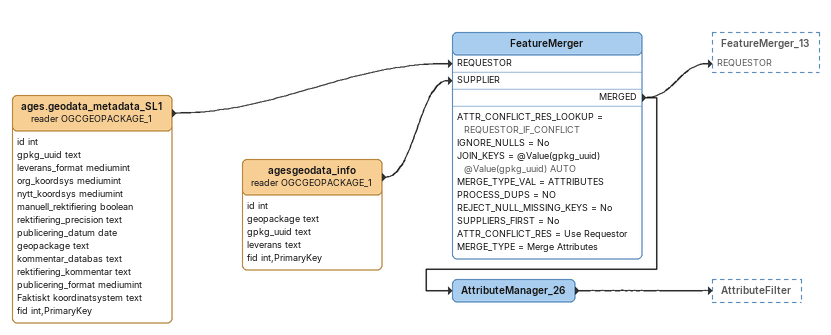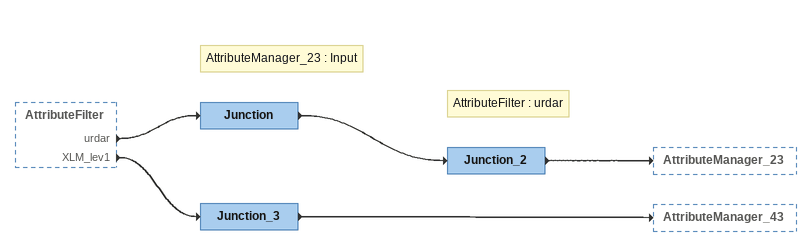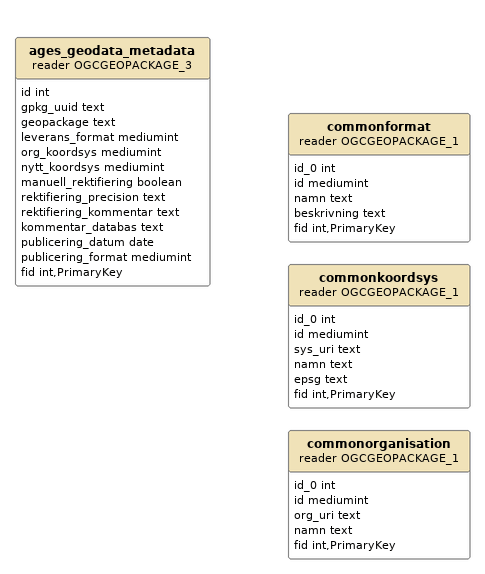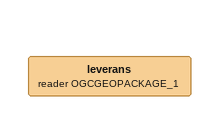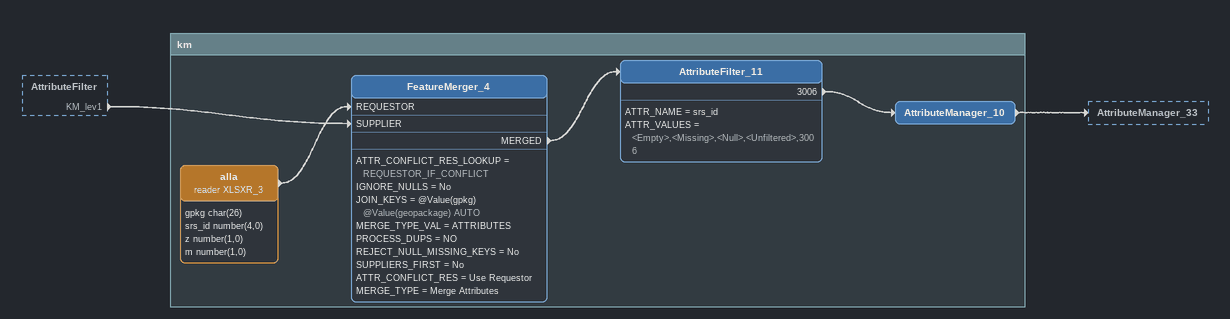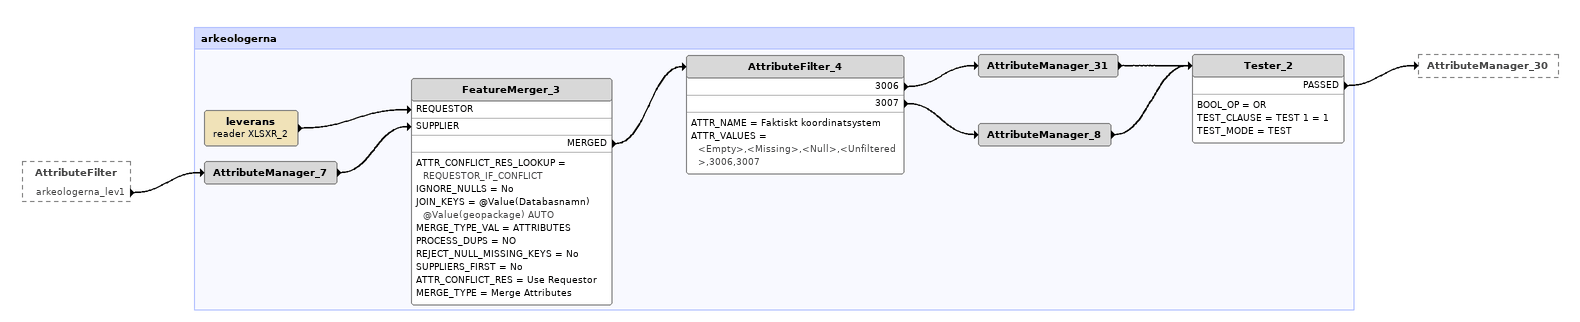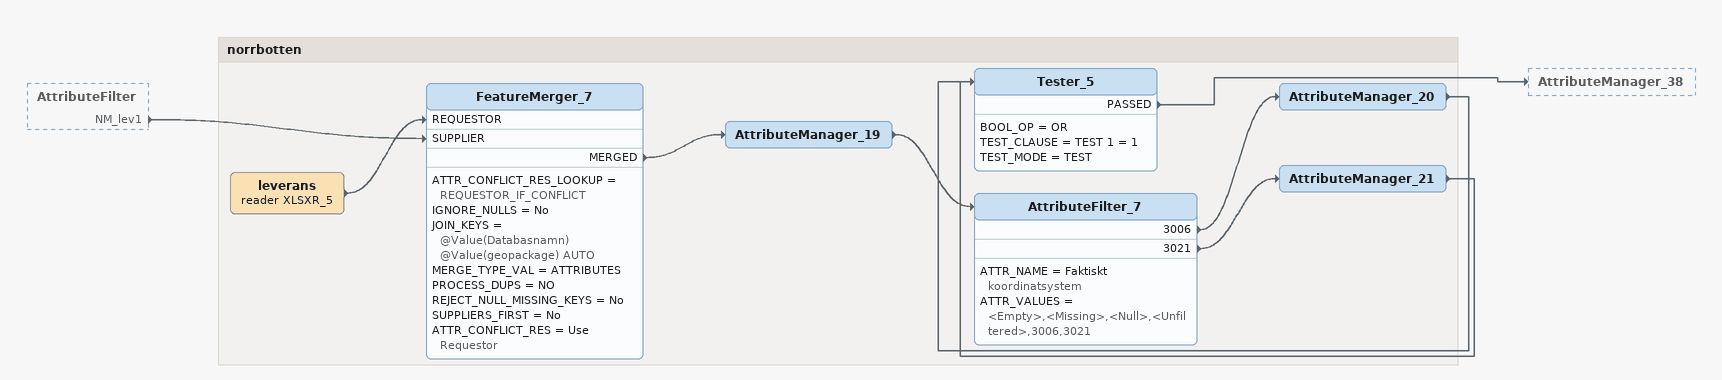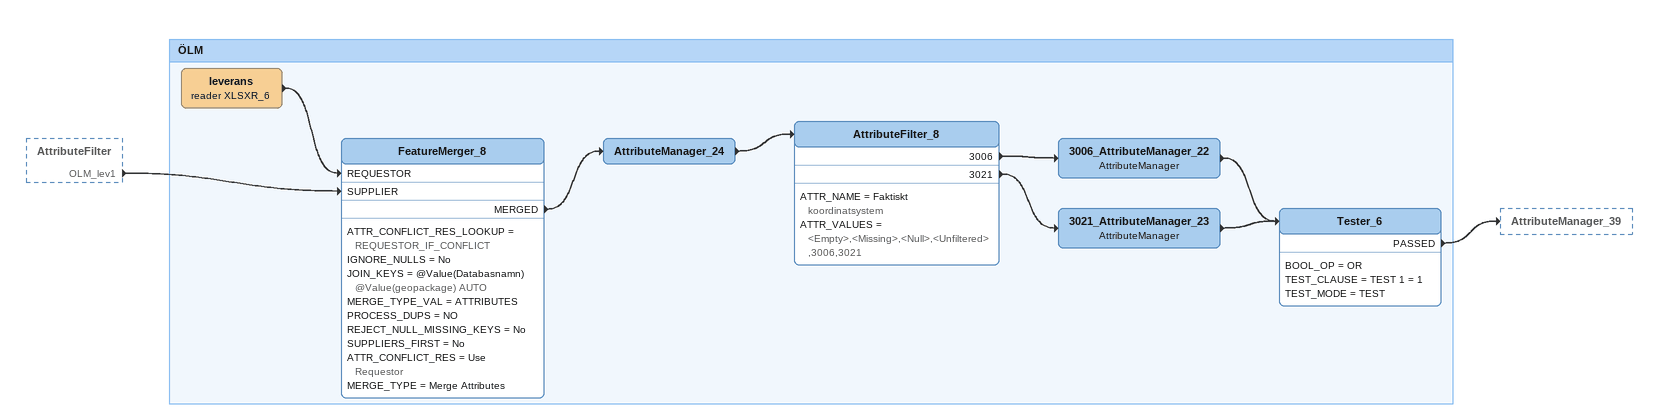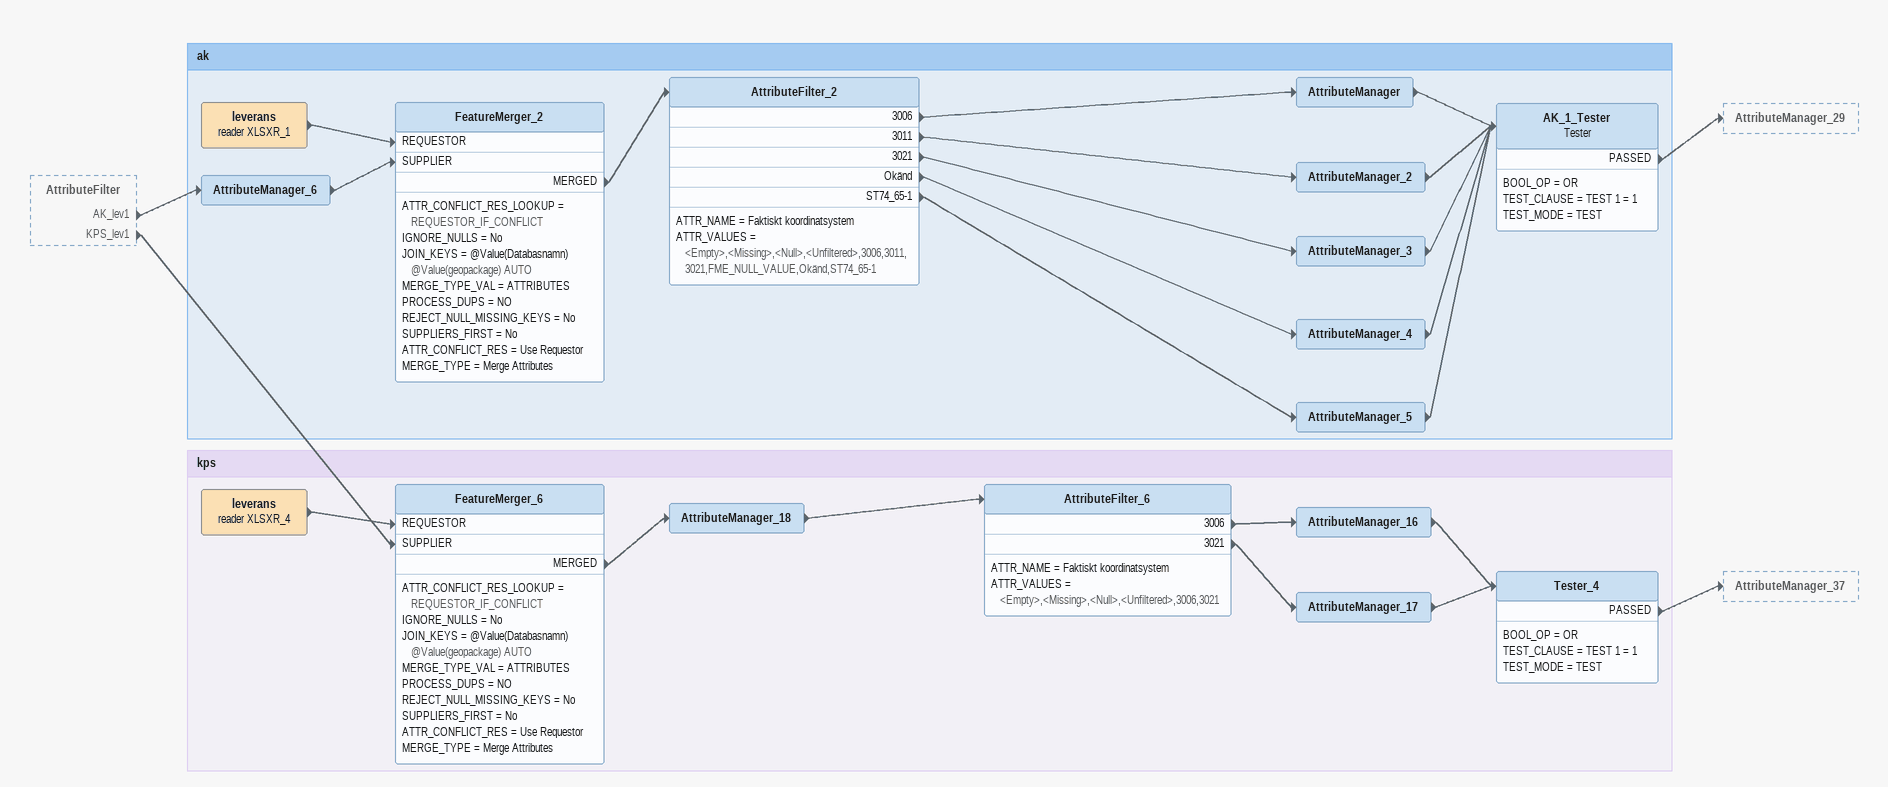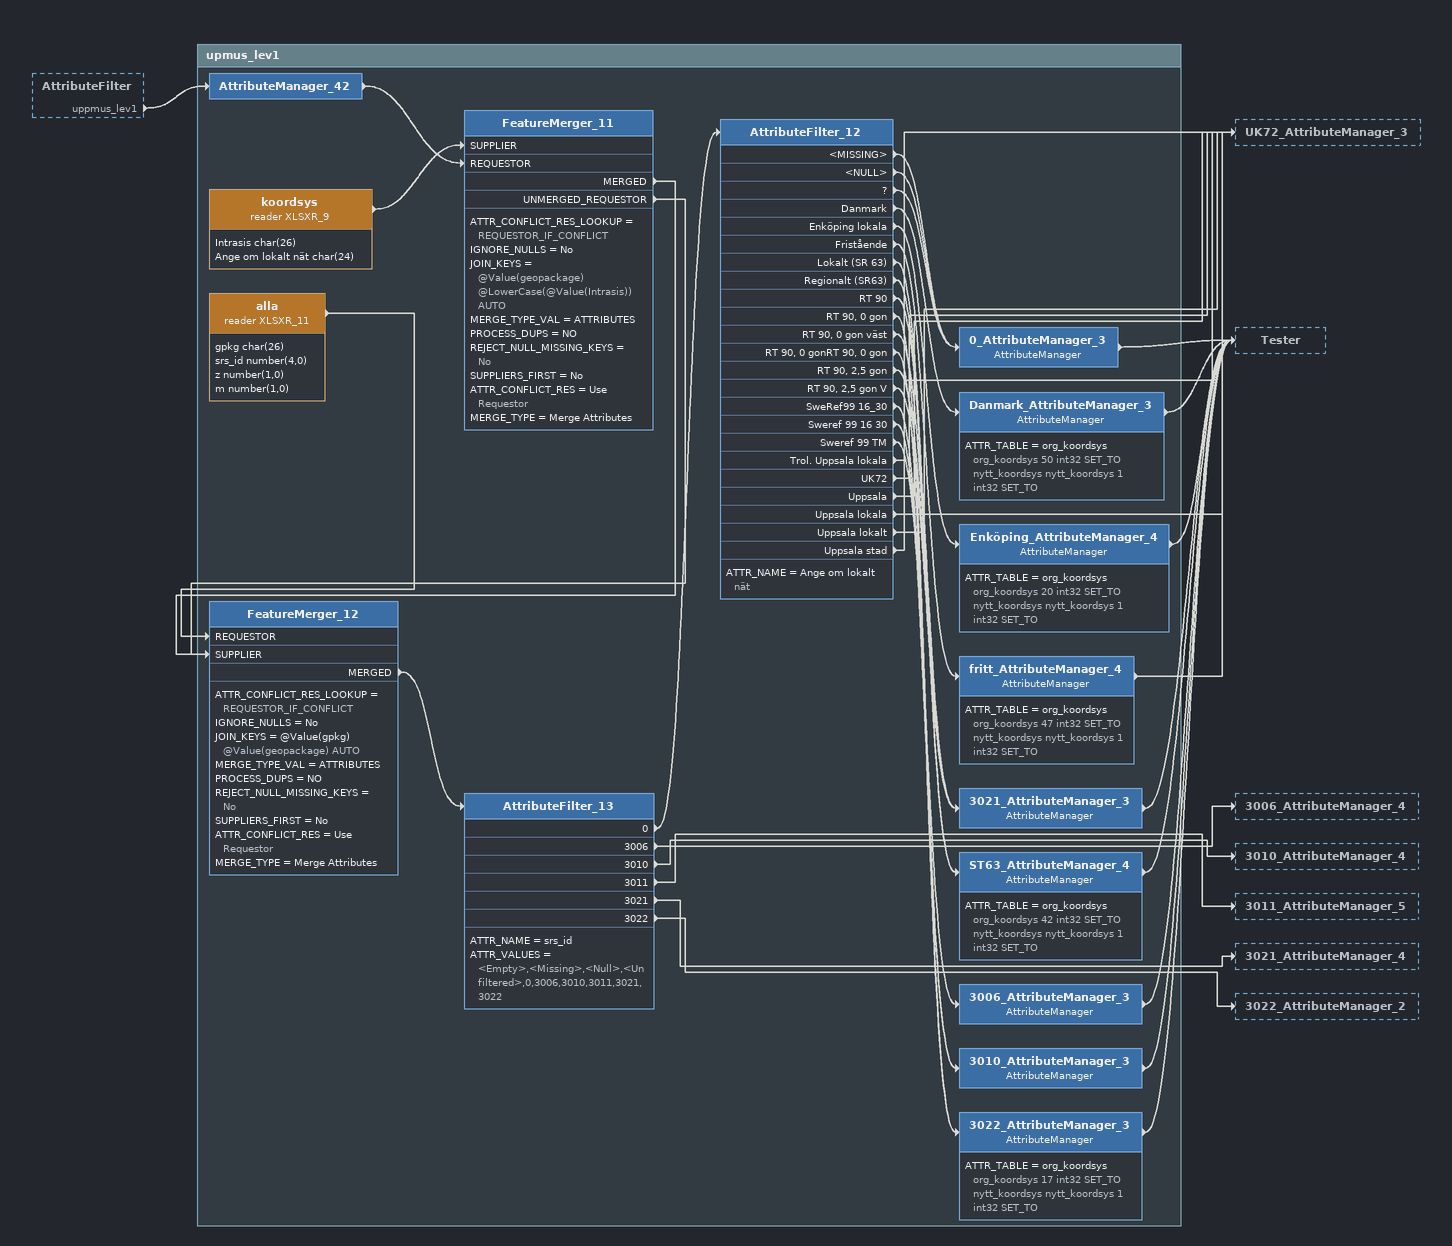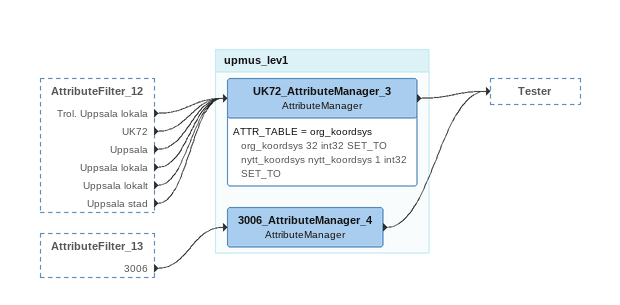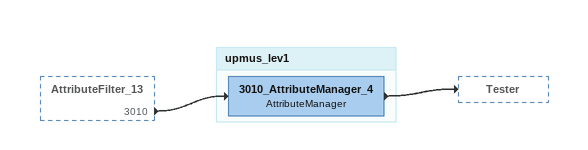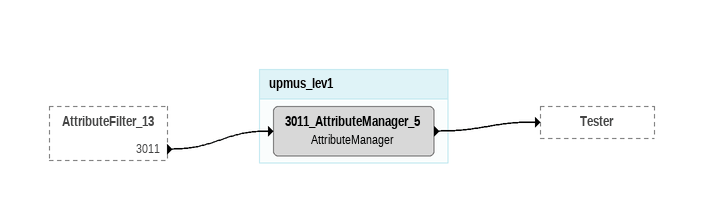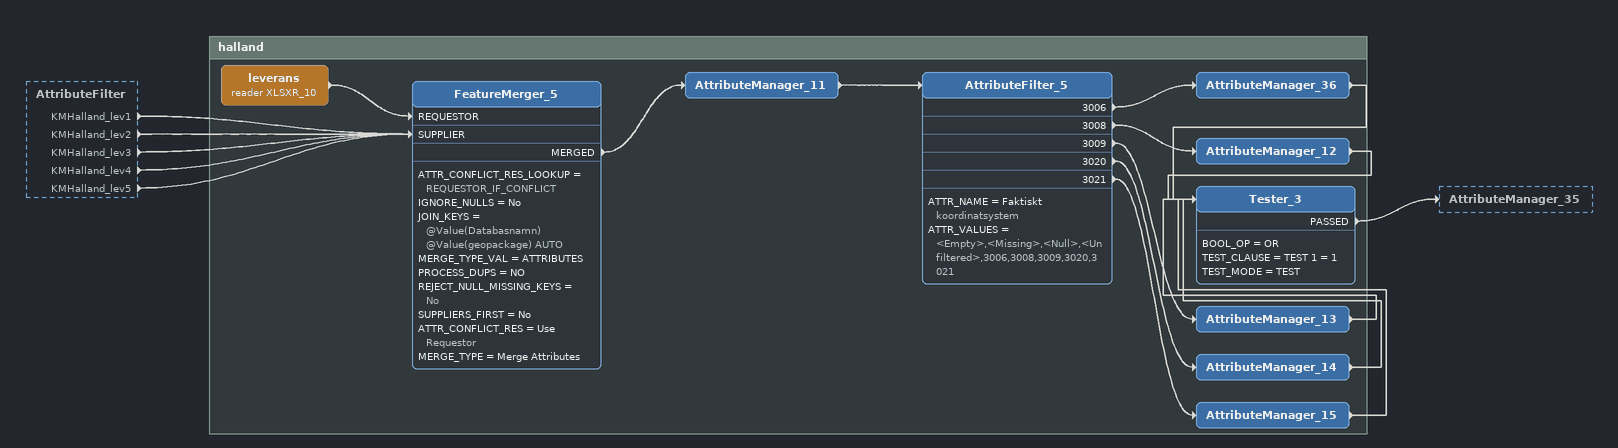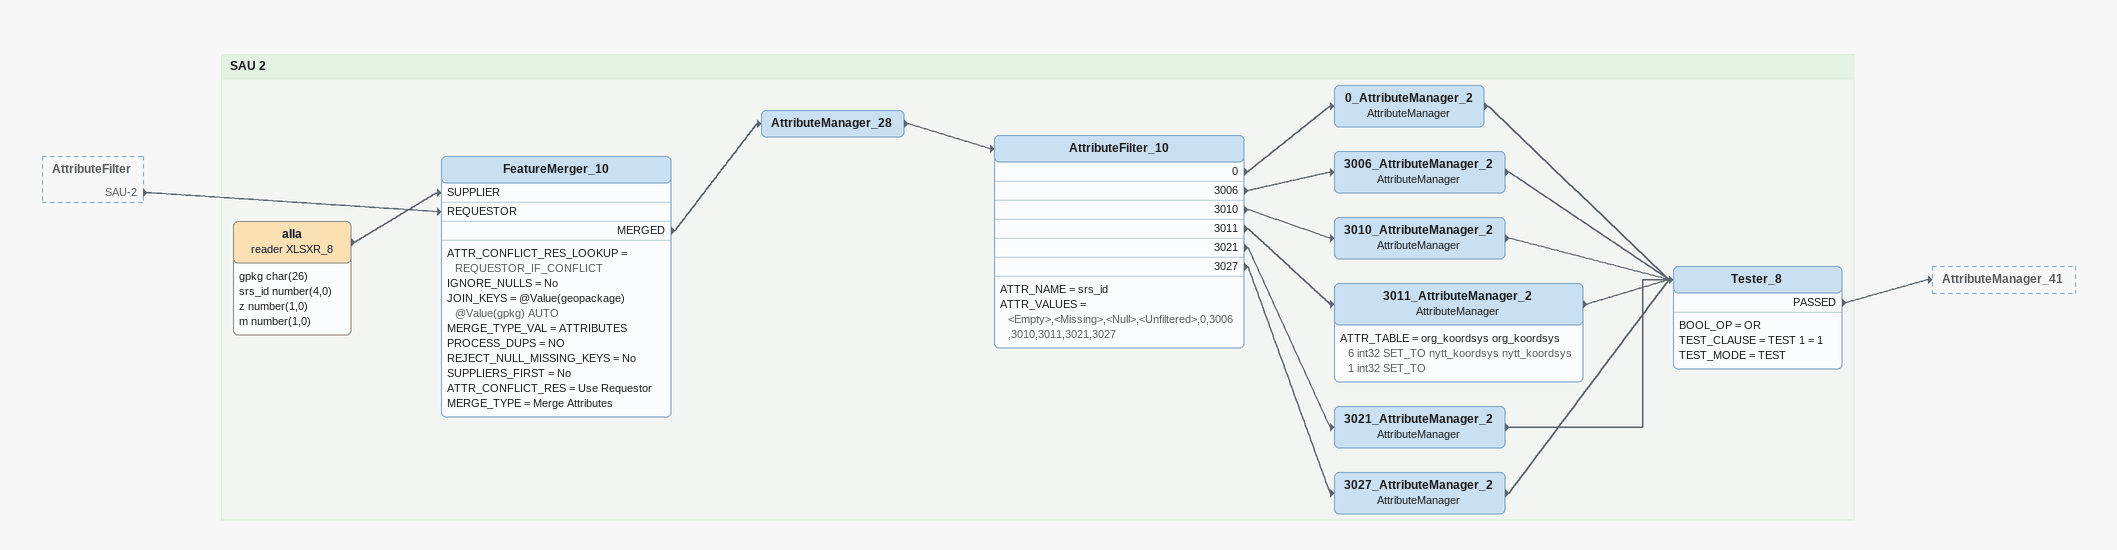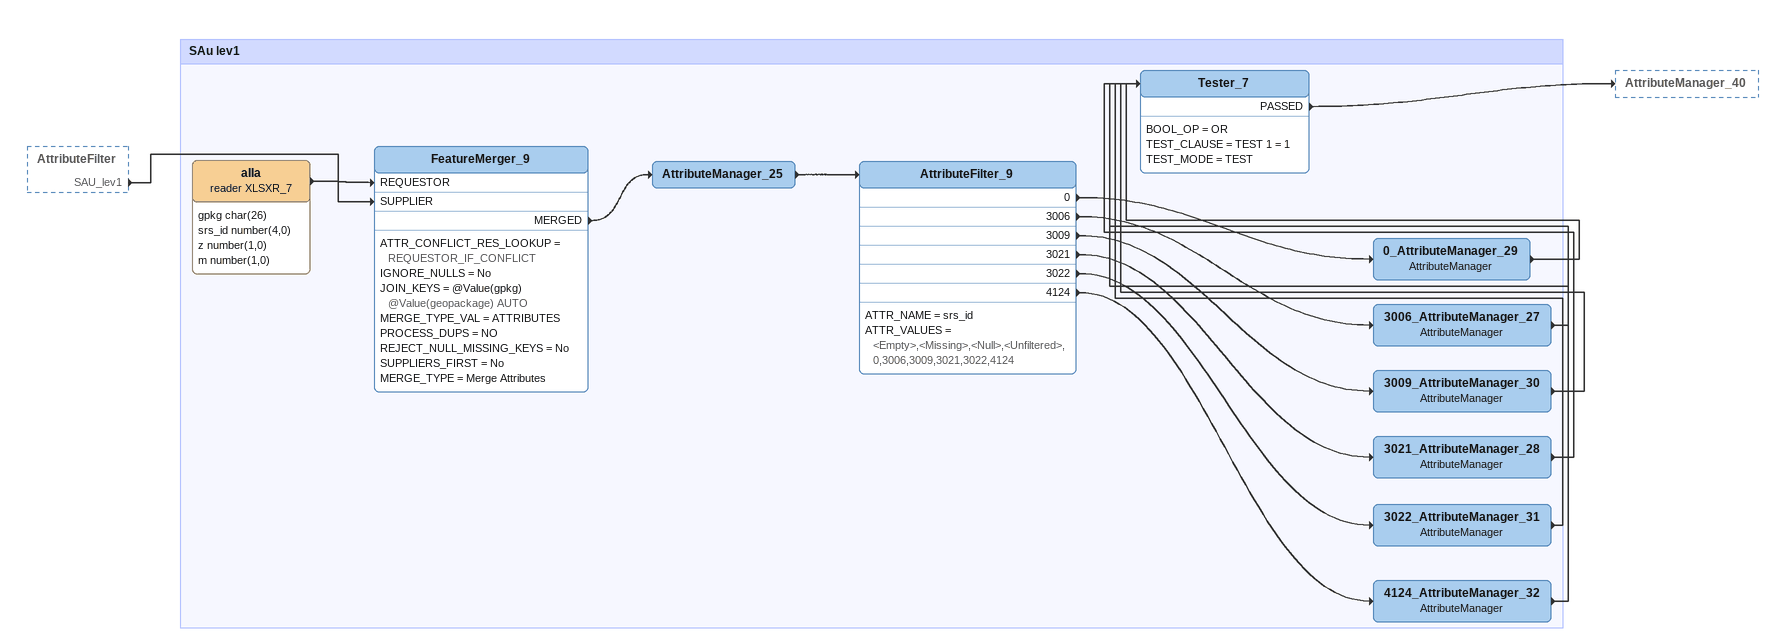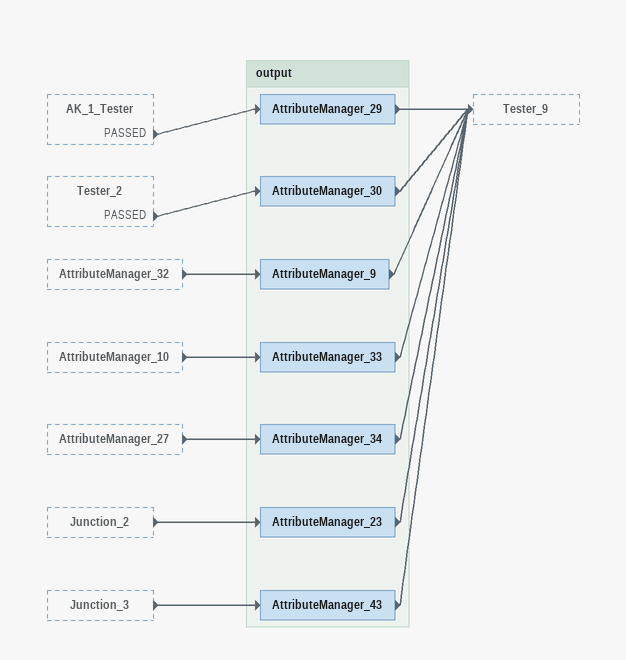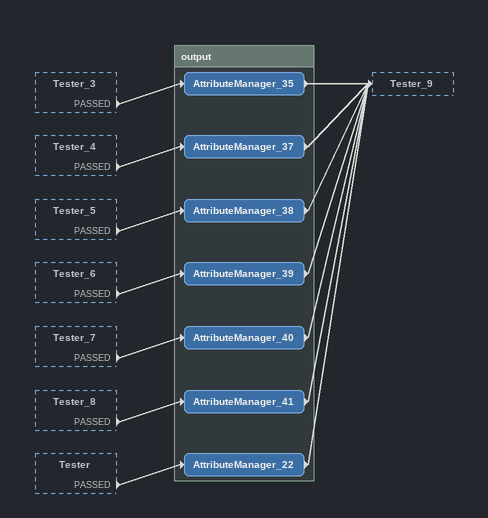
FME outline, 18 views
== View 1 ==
ages.geodata_metadata_SL1 (reader OGCGEOPACKAGE_1)
    attributes: id int, gpkg_uuid text, leverans_format mediumint, org_koordsys mediumint, nytt_koordsys mediumint, manuell_rektifiering boolean, rektifiering_precision text, publicering_datum date, geopackage text, kommentar_databas text, rektifiering_kommentar text, publicering_format mediumint, Faktiskt koordinatsystem text, fid int,PrimaryKey
    -> FeatureMerger [REQUESTOR]
agesgeodata_info (reader OGCGEOPACKAGE_1)
    attributes: id int, geopackage text, gpkg_uuid text, leverans text, fid int,PrimaryKey
    -> FeatureMerger [SUPPLIER]
FeatureMerger
    ATTR_CONFLICT_RES_LOOKUP = REQUESTOR_IF_CONFLICT
    IGNORE_NULLS = No
    JOIN_KEYS = @Value(gpkg_uuid) @Value(gpkg_uuid) AUTO
    MERGE_TYPE_VAL = ATTRIBUTES
    PROCESS_DUPS = NO
    REJECT_NULL_MISSING_KEYS = No
    SUPPLIERS_FIRST = No
    ATTR_CONFLICT_RES = Use Requestor
    MERGE_TYPE = Merge Attributes
    MERGED -> AttributeManager_26
    MERGED -> FeatureMerger_13 [REQUESTOR]
AttributeManager_26
    -> AttributeFilter

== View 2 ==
AttributeFilter [outside]
    urdar -> Junction
    XLM_lev1 -> Junction_3
Note: AttributeManager_23 : Input
Junction
    -> Junction_2
Note: AttributeFilter : urdar
Junction_2
    -> AttributeManager_23
Junction_3
    -> AttributeManager_43

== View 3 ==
ages_geodata_metadata (reader OGCGEOPACKAGE_3)
    attributes: id int, gpkg_uuid text, geopackage text, leverans_format mediumint, org_koordsys mediumint, nytt_koordsys mediumint, manuell_rektifiering boolean, rektifiering_precision text, rektifiering_kommentar text, kommentar_databas text, publicering_datum date, publicering_format mediumint, fid int,PrimaryKey
commonformat (reader OGCGEOPACKAGE_1)
    attributes: id_0 int, id mediumint, namn text, beskrivning text, fid int,PrimaryKey
commonkoordsys (reader OGCGEOPACKAGE_1)
    attributes: id_0 int, id mediumint, sys_uri text, namn text, epsg text, fid int,PrimaryKey
commonorganisation (reader OGCGEOPACKAGE_1)
    attributes: id_0 int, id mediumint, org_uri text, namn text, fid int,PrimaryKey

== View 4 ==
leverans (reader OGCGEOPACKAGE_1)

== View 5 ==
AttributeFilter [outside]
    KM_lev1 -> FeatureMerger_4 [SUPPLIER]

Bookmark: km
alla (reader XLSXR_3)
    attributes: gpkg char(26), srs_id number(4,0), z number(1,0), m number(1,0)
    -> FeatureMerger_4 [REQUESTOR]
FeatureMerger_4
    ATTR_CONFLICT_RES_LOOKUP = REQUESTOR_IF_CONFLICT
    IGNORE_NULLS = No
    JOIN_KEYS = @Value(gpkg) @Value(geopackage) AUTO
    MERGE_TYPE_VAL = ATTRIBUTES
    PROCESS_DUPS = NO
    REJECT_NULL_MISSING_KEYS = No
    SUPPLIERS_FIRST = No
    ATTR_CONFLICT_RES = Use Requestor
    MERGE_TYPE = Merge Attributes
    MERGED -> AttributeFilter_11
AttributeFilter_11
    ATTR_NAME = srs_id
    ATTR_VALUES = <Empty>,<Missing>,<Null>,<Unfiltered>,3006
    3006 -> AttributeManager_10
AttributeManager_10
    -> AttributeManager_33

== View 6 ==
AttributeFilter [outside]
    arkeologerna_lev1 -> AttributeManager_7

Bookmark: arkeologerna
AttributeManager_7
    -> FeatureMerger_3 [SUPPLIER]
leverans (reader XLSXR_2)
    -> FeatureMerger_3 [REQUESTOR]
FeatureMerger_3
    ATTR_CONFLICT_RES_LOOKUP = REQUESTOR_IF_CONFLICT
    IGNORE_NULLS = No
    JOIN_KEYS = @Value(Databasnamn) @Value(geopackage) AUTO
    MERGE_TYPE_VAL = ATTRIBUTES
    PROCESS_DUPS = NO
    REJECT_NULL_MISSING_KEYS = No
    SUPPLIERS_FIRST = No
    ATTR_CONFLICT_RES = Use Requestor
    MERGE_TYPE = Merge Attributes
    MERGED -> AttributeFilter_4
AttributeFilter_4
    ATTR_NAME = Faktiskt koordinatsystem
    ATTR_VALUES = <Empty>,<Missing>,<Null>,<Unfiltered>,3006,3007
    3006 -> AttributeManager_31
    3007 -> AttributeManager_8
AttributeManager_31
    -> Tester_2
AttributeManager_8
    -> Tester_2
Tester_2
    BOOL_OP = OR
    TEST_CLAUSE = TEST 1 = 1
    TEST_MODE = TEST
    PASSED -> AttributeManager_30

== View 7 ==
AttributeFilter [outside]
    NM_lev1 -> FeatureMerger_7 [SUPPLIER]

Bookmark: norrbotten
leverans (reader XLSXR_5)
    -> FeatureMerger_7 [REQUESTOR]
FeatureMerger_7
    ATTR_CONFLICT_RES_LOOKUP = REQUESTOR_IF_CONFLICT
    IGNORE_NULLS = No
    JOIN_KEYS = @Value(Databasnamn) @Value(geopackage) AUTO
    MERGE_TYPE_VAL = ATTRIBUTES
    PROCESS_DUPS = NO
    REJECT_NULL_MISSING_KEYS = No
    SUPPLIERS_FIRST = No
    ATTR_CONFLICT_RES = Use Requestor
    MERGED -> AttributeManager_19
AttributeManager_19
    -> AttributeFilter_7
AttributeFilter_7
    ATTR_NAME = Faktiskt koordinatsystem
    ATTR_VALUES = <Empty>,<Missing>,<Null>,<Unfiltered>,3006,3021
    3006 -> AttributeManager_20
    3021 -> AttributeManager_21
AttributeManager_20
    -> Tester_5
AttributeManager_21
    -> Tester_5
Tester_5
    BOOL_OP = OR
    TEST_CLAUSE = TEST 1 = 1
    TEST_MODE = TEST
    PASSED -> AttributeManager_38

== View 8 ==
AttributeFilter [outside]
    OLM_lev1 -> FeatureMerger_8 [SUPPLIER]

Bookmark: ÖLM
leverans (reader XLSXR_6)
    -> FeatureMerger_8 [REQUESTOR]
FeatureMerger_8
    ATTR_CONFLICT_RES_LOOKUP = REQUESTOR_IF_CONFLICT
    IGNORE_NULLS = No
    JOIN_KEYS = @Value(Databasnamn) @Value(geopackage) AUTO
    MERGE_TYPE_VAL = ATTRIBUTES
    PROCESS_DUPS = NO
    REJECT_NULL_MISSING_KEYS = No
    SUPPLIERS_FIRST = No
    ATTR_CONFLICT_RES = Use Requestor
    MERGE_TYPE = Merge Attributes
    MERGED -> AttributeManager_24
AttributeManager_24
    -> AttributeFilter_8
AttributeFilter_8
    ATTR_NAME = Faktiskt koordinatsystem
    ATTR_VALUES = <Empty>,<Missing>,<Null>,<Unfiltered>,3006,3021
    3006 -> 3006_AttributeManager_22
    3021 -> 3021_AttributeManager_23
3006_AttributeManager_22: AttributeManager
    -> Tester_6
3021_AttributeManager_23: AttributeManager
    -> Tester_6
Tester_6
    BOOL_OP = OR
    TEST_CLAUSE = TEST 1 = 1
    TEST_MODE = TEST
    PASSED -> AttributeManager_39

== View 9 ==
AttributeFilter [outside]
    AK_lev1 -> AttributeManager_6
    KPS_lev1 -> FeatureMerger_6 [SUPPLIER]

Bookmark: ak
AttributeManager_6
    -> FeatureMerger_2 [SUPPLIER]
leverans (reader XLSXR_1)
    -> FeatureMerger_2 [REQUESTOR]
FeatureMerger_2
    ATTR_CONFLICT_RES_LOOKUP = REQUESTOR_IF_CONFLICT
    IGNORE_NULLS = No
    JOIN_KEYS = @Value(Databasnamn) @Value(geopackage) AUTO
    MERGE_TYPE_VAL = ATTRIBUTES
    PROCESS_DUPS = NO
    REJECT_NULL_MISSING_KEYS = No
    SUPPLIERS_FIRST = No
    ATTR_CONFLICT_RES = Use Requestor
    MERGE_TYPE = Merge Attributes
    MERGED -> AttributeFilter_2
AttributeFilter_2
    ATTR_NAME = Faktiskt koordinatsystem
    ATTR_VALUES = <Empty>,<Missing>,<Null>,<Unfiltered>,3006,3011,3021,FME_NULL_VALUE,Okänd,ST74_65-1
    3006 -> AttributeManager
    3011 -> AttributeManager_2
    3021 -> AttributeManager_3
    Okänd -> AttributeManager_4
    ST74_65-1 -> AttributeManager_5
AttributeManager
    -> AK_1_Tester
AttributeManager_2
    -> AK_1_Tester
AttributeManager_3
    -> AK_1_Tester
AttributeManager_4
    -> AK_1_Tester
AttributeManager_5
    -> AK_1_Tester
AK_1_Tester: Tester
    BOOL_OP = OR
    TEST_CLAUSE = TEST 1 = 1
    TEST_MODE = TEST
    PASSED -> AttributeManager_29

Bookmark: kps
leverans (reader XLSXR_4)
    -> FeatureMerger_6 [REQUESTOR]
FeatureMerger_6
    ATTR_CONFLICT_RES_LOOKUP = REQUESTOR_IF_CONFLICT
    IGNORE_NULLS = No
    JOIN_KEYS = @Value(Databasnamn) @Value(geopackage) AUTO
    MERGE_TYPE_VAL = ATTRIBUTES
    PROCESS_DUPS = NO
    REJECT_NULL_MISSING_KEYS = No
    SUPPLIERS_FIRST = No
    ATTR_CONFLICT_RES = Use Requestor
    MERGE_TYPE = Merge Attributes
    MERGED -> AttributeManager_18
AttributeManager_18
    -> AttributeFilter_6
AttributeFilter_6
    ATTR_NAME = Faktiskt koordinatsystem
    ATTR_VALUES = <Empty>,<Missing>,<Null>,<Unfiltered>,3006,3021
    3006 -> AttributeManager_16
    3021 -> AttributeManager_17
AttributeManager_16
    -> Tester_4
AttributeManager_17
    -> Tester_4
Tester_4
    BOOL_OP = OR
    TEST_CLAUSE = TEST 1 = 1
    TEST_MODE = TEST
    PASSED -> AttributeManager_37

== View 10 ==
AttributeFilter [outside]
    uppmus_lev1 -> AttributeManager_42

Bookmark: upmus_lev1
AttributeManager_42
    -> FeatureMerger_11 [REQUESTOR]
koordsys (reader XLSXR_9)
    attributes: Intrasis char(26), Ange om lokalt nät char(24)
    -> FeatureMerger_11 [SUPPLIER]
FeatureMerger_11
    ATTR_CONFLICT_RES_LOOKUP = REQUESTOR_IF_CONFLICT
    IGNORE_NULLS = No
    JOIN_KEYS = @Value(geopackage) @LowerCase(@Value(Intrasis)) AUTO
    MERGE_TYPE_VAL = ATTRIBUTES
    PROCESS_DUPS = NO
    REJECT_NULL_MISSING_KEYS = No
    SUPPLIERS_FIRST = No
    ATTR_CONFLICT_RES = Use Requestor
    MERGE_TYPE = Merge Attributes
    MERGED -> FeatureMerger_12 [SUPPLIER]
    UNMERGED_REQUESTOR -> FeatureMerger_12 [SUPPLIER]
alla (reader XLSXR_11)
    attributes: gpkg char(26), srs_id number(4,0), z number(1,0), m number(1,0)
    -> FeatureMerger_12 [REQUESTOR]
FeatureMerger_12
    ATTR_CONFLICT_RES_LOOKUP = REQUESTOR_IF_CONFLICT
    IGNORE_NULLS = No
    JOIN_KEYS = @Value(gpkg) @Value(geopackage) AUTO
    MERGE_TYPE_VAL = ATTRIBUTES
    PROCESS_DUPS = NO
    REJECT_NULL_MISSING_KEYS = No
    SUPPLIERS_FIRST = No
    ATTR_CONFLICT_RES = Use Requestor
    MERGE_TYPE = Merge Attributes
    MERGED -> AttributeFilter_13
AttributeFilter_13
    ATTR_NAME = srs_id
    ATTR_VALUES = <Empty>,<Missing>,<Null>,<Unfiltered>,0,3006,3010,3011,3021,3022
    0 -> AttributeFilter_12
    3006 -> 3006_AttributeManager_4
    3010 -> 3010_AttributeManager_4
    3011 -> 3011_AttributeManager_5
    3021 -> 3021_AttributeManager_4
    3022 -> 3022_AttributeManager_2
AttributeFilter_12
    ATTR_NAME = Ange om lokalt nät
    <MISSING> -> 0_AttributeManager_3
    <NULL> -> 0_AttributeManager_3
    ? -> 0_AttributeManager_3
    Danmark -> Danmark_AttributeManager_3
    Enköping lokala -> Enköping_AttributeManager_4
    Fristående -> fritt_AttributeManager_4
    Lokalt (SR 63) -> ST63_AttributeManager_4
    Regionalt (SR63) -> ST63_AttributeManager_4
    RT 90 -> 3021_AttributeManager_3
    RT 90, 0 gon -> 3022_AttributeManager_3
    RT 90, 0 gon väst -> 3021_AttributeManager_3
    RT 90, 0 gonRT 90, 0 gon -> 3022_AttributeManager_3
    RT 90, 2,5 gon -> 3021_AttributeManager_3
    RT 90, 2,5 gon V -> 3021_AttributeManager_3
    SweRef99 16_30 -> 3010_AttributeManager_3
    Sweref 99 16 30 -> 3010_AttributeManager_3
    Sweref 99 TM -> 3006_AttributeManager_3
    Trol. Uppsala lokala -> UK72_AttributeManager_3
    UK72 -> UK72_AttributeManager_3
    Uppsala -> UK72_AttributeManager_3
    Uppsala lokala -> UK72_AttributeManager_3
    Uppsala lokalt -> UK72_AttributeManager_3
    Uppsala stad -> UK72_AttributeManager_3
0_AttributeManager_3: AttributeManager
    -> Tester
Danmark_AttributeManager_3: AttributeManager
    ATTR_TABLE = org_koordsys org_koordsys 50 int32 SET_TO nytt_koordsys nytt_koordsys 1 int32 SET_TO
    -> Tester
Enköping_AttributeManager_4: AttributeManager
    ATTR_TABLE = org_koordsys org_koordsys 20 int32 SET_TO nytt_koordsys nytt_koordsys 1 int32 SET_TO
    -> Tester
fritt_AttributeManager_4: AttributeManager
    ATTR_TABLE = org_koordsys org_koordsys 47 int32 SET_TO nytt_koordsys nytt_koordsys 1 int32 SET_TO
    -> Tester
3021_AttributeManager_3: AttributeManager
    -> Tester
ST63_AttributeManager_4: AttributeManager
    ATTR_TABLE = org_koordsys org_koordsys 42 int32 SET_TO nytt_koordsys nytt_koordsys 1 int32 SET_TO
    -> Tester
3006_AttributeManager_3: AttributeManager
    -> Tester
3010_AttributeManager_3: AttributeManager
    -> Tester
3022_AttributeManager_3: AttributeManager
    ATTR_TABLE = org_koordsys org_koordsys 17 int32 SET_TO nytt_koordsys nytt_koordsys 1 int32 SET_TO
    -> Tester

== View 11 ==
AttributeFilter_12 [outside]
    Trol. Uppsala lokala -> UK72_AttributeManager_3
    UK72 -> UK72_AttributeManager_3
    Uppsala -> UK72_AttributeManager_3
    Uppsala lokala -> UK72_AttributeManager_3
    Uppsala lokalt -> UK72_AttributeManager_3
    Uppsala stad -> UK72_AttributeManager_3
AttributeFilter_13 [outside]
    3006 -> 3006_AttributeManager_4

Bookmark: upmus_lev1
UK72_AttributeManager_3: AttributeManager
    ATTR_TABLE = org_koordsys org_koordsys 32 int32 SET_TO nytt_koordsys nytt_koordsys 1 int32 SET_TO
    -> Tester
3006_AttributeManager_4: AttributeManager
    -> Tester

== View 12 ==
AttributeFilter_13 [outside]
    3010 -> 3010_AttributeManager_4

Bookmark: upmus_lev1
3010_AttributeManager_4: AttributeManager
    -> Tester

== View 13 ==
AttributeFilter_13 [outside]
    3011 -> 3011_AttributeManager_5

Bookmark: upmus_lev1
3011_AttributeManager_5: AttributeManager
    -> Tester

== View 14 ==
AttributeFilter [outside]
    KMHalland_lev1 -> FeatureMerger_5 [SUPPLIER]
    KMHalland_lev2 -> FeatureMerger_5 [SUPPLIER]
    KMHalland_lev3 -> FeatureMerger_5 [SUPPLIER]
    KMHalland_lev4 -> FeatureMerger_5 [SUPPLIER]
    KMHalland_lev5 -> FeatureMerger_5 [SUPPLIER]

Bookmark: halland
leverans (reader XLSXR_10)
    -> FeatureMerger_5 [REQUESTOR]
FeatureMerger_5
    ATTR_CONFLICT_RES_LOOKUP = REQUESTOR_IF_CONFLICT
    IGNORE_NULLS = No
    JOIN_KEYS = @Value(Databasnamn) @Value(geopackage) AUTO
    MERGE_TYPE_VAL = ATTRIBUTES
    PROCESS_DUPS = NO
    REJECT_NULL_MISSING_KEYS = No
    SUPPLIERS_FIRST = No
    ATTR_CONFLICT_RES = Use Requestor
    MERGE_TYPE = Merge Attributes
    MERGED -> AttributeManager_11
AttributeManager_11
    -> AttributeFilter_5
AttributeFilter_5
    ATTR_NAME = Faktiskt koordinatsystem
    ATTR_VALUES = <Empty>,<Missing>,<Null>,<Unfiltered>,3006,3008,3009,3020,3021
    3006 -> AttributeManager_36
    3008 -> AttributeManager_12
    3009 -> AttributeManager_13
    3020 -> AttributeManager_14
    3021 -> AttributeManager_15
AttributeManager_36
    -> Tester_3
AttributeManager_12
    -> Tester_3
AttributeManager_13
    -> Tester_3
AttributeManager_14
    -> Tester_3
AttributeManager_15
    -> Tester_3
Tester_3
    BOOL_OP = OR
    TEST_CLAUSE = TEST 1 = 1
    TEST_MODE = TEST
    PASSED -> AttributeManager_35

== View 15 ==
AttributeFilter [outside]
    SAU-2 -> FeatureMerger_10 [REQUESTOR]

Bookmark: SAU 2
alla (reader XLSXR_8)
    attributes: gpkg char(26), srs_id number(4,0), z number(1,0), m number(1,0)
    -> FeatureMerger_10 [SUPPLIER]
FeatureMerger_10
    ATTR_CONFLICT_RES_LOOKUP = REQUESTOR_IF_CONFLICT
    IGNORE_NULLS = No
    JOIN_KEYS = @Value(geopackage) @Value(gpkg) AUTO
    MERGE_TYPE_VAL = ATTRIBUTES
    PROCESS_DUPS = NO
    REJECT_NULL_MISSING_KEYS = No
    SUPPLIERS_FIRST = No
    ATTR_CONFLICT_RES = Use Requestor
    MERGE_TYPE = Merge Attributes
    MERGED -> AttributeManager_28
AttributeManager_28
    -> AttributeFilter_10
AttributeFilter_10
    ATTR_NAME = srs_id
    ATTR_VALUES = <Empty>,<Missing>,<Null>,<Unfiltered>,0,3006,3010,3011,3021,3027
    0 -> 0_AttributeManager_2
    3006 -> 3006_AttributeManager_2
    3010 -> 3010_AttributeManager_2
    3011 -> 3011_AttributeManager_2
    3021 -> 3021_AttributeManager_2
    3027 -> 3027_AttributeManager_2
0_AttributeManager_2: AttributeManager
    -> Tester_8
3006_AttributeManager_2: AttributeManager
    -> Tester_8
3010_AttributeManager_2: AttributeManager
    -> Tester_8
3011_AttributeManager_2: AttributeManager
    ATTR_TABLE = org_koordsys org_koordsys 6 int32 SET_TO nytt_koordsys nytt_koordsys 1 int32 SET_TO
    -> Tester_8
3021_AttributeManager_2: AttributeManager
    -> Tester_8
3027_AttributeManager_2: AttributeManager
    -> Tester_8
Tester_8
    BOOL_OP = OR
    TEST_CLAUSE = TEST 1 = 1
    TEST_MODE = TEST
    PASSED -> AttributeManager_41

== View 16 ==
AttributeFilter [outside]
    SAU_lev1 -> FeatureMerger_9 [SUPPLIER]

Bookmark: SAu lev1
alla (reader XLSXR_7)
    attributes: gpkg char(26), srs_id number(4,0), z number(1,0), m number(1,0)
    -> FeatureMerger_9 [REQUESTOR]
FeatureMerger_9
    ATTR_CONFLICT_RES_LOOKUP = REQUESTOR_IF_CONFLICT
    IGNORE_NULLS = No
    JOIN_KEYS = @Value(gpkg) @Value(geopackage) AUTO
    MERGE_TYPE_VAL = ATTRIBUTES
    PROCESS_DUPS = NO
    REJECT_NULL_MISSING_KEYS = No
    SUPPLIERS_FIRST = No
    MERGE_TYPE = Merge Attributes
    MERGED -> AttributeManager_25
AttributeManager_25
    -> AttributeFilter_9
AttributeFilter_9
    ATTR_NAME = srs_id
    ATTR_VALUES = <Empty>,<Missing>,<Null>,<Unfiltered>,0,3006,3009,3021,3022,4124
    0 -> 0_AttributeManager_29
    3006 -> 3006_AttributeManager_27
    3009 -> 3009_AttributeManager_30
    3021 -> 3021_AttributeManager_28
    3022 -> 3022_AttributeManager_31
    4124 -> 4124_AttributeManager_32
0_AttributeManager_29: AttributeManager
    -> Tester_7
3006_AttributeManager_27: AttributeManager
    -> Tester_7
3009_AttributeManager_30: AttributeManager
    -> Tester_7
3021_AttributeManager_28: AttributeManager
    -> Tester_7
3022_AttributeManager_31: AttributeManager
    -> Tester_7
4124_AttributeManager_32: AttributeManager
    -> Tester_7
Tester_7
    BOOL_OP = OR
    TEST_CLAUSE = TEST 1 = 1
    TEST_MODE = TEST
    PASSED -> AttributeManager_40

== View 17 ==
AK_1_Tester [outside]
    PASSED -> AttributeManager_29
Tester_2 [outside]
    PASSED -> AttributeManager_30
AttributeManager_32 [outside]
    -> AttributeManager_9
AttributeManager_10 [outside]
    -> AttributeManager_33
AttributeManager_27 [outside]
    -> AttributeManager_34
Junction_2 [outside]
    -> AttributeManager_23
Junction_3 [outside]
    -> AttributeManager_43

Bookmark: output
AttributeManager_9
    -> Tester_9
AttributeManager_34
    -> Tester_9
AttributeManager_23
    -> Tester_9
AttributeManager_43
    -> Tester_9
AttributeManager_29
    -> Tester_9
AttributeManager_30
    -> Tester_9
AttributeManager_33
    -> Tester_9

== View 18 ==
Tester_3 [outside]
    PASSED -> AttributeManager_35
Tester_4 [outside]
    PASSED -> AttributeManager_37
Tester_5 [outside]
    PASSED -> AttributeManager_38
Tester_6 [outside]
    PASSED -> AttributeManager_39
Tester_7 [outside]
    PASSED -> AttributeManager_40
Tester_8 [outside]
    PASSED -> AttributeManager_41
Tester [outside]
    PASSED -> AttributeManager_22

Bookmark: output
AttributeManager_35
    -> Tester_9
AttributeManager_37
    -> Tester_9
AttributeManager_38
    -> Tester_9
AttributeManager_39
    -> Tester_9
AttributeManager_41
    -> Tester_9
AttributeManager_22
    -> Tester_9
AttributeManager_40
    -> Tester_9
